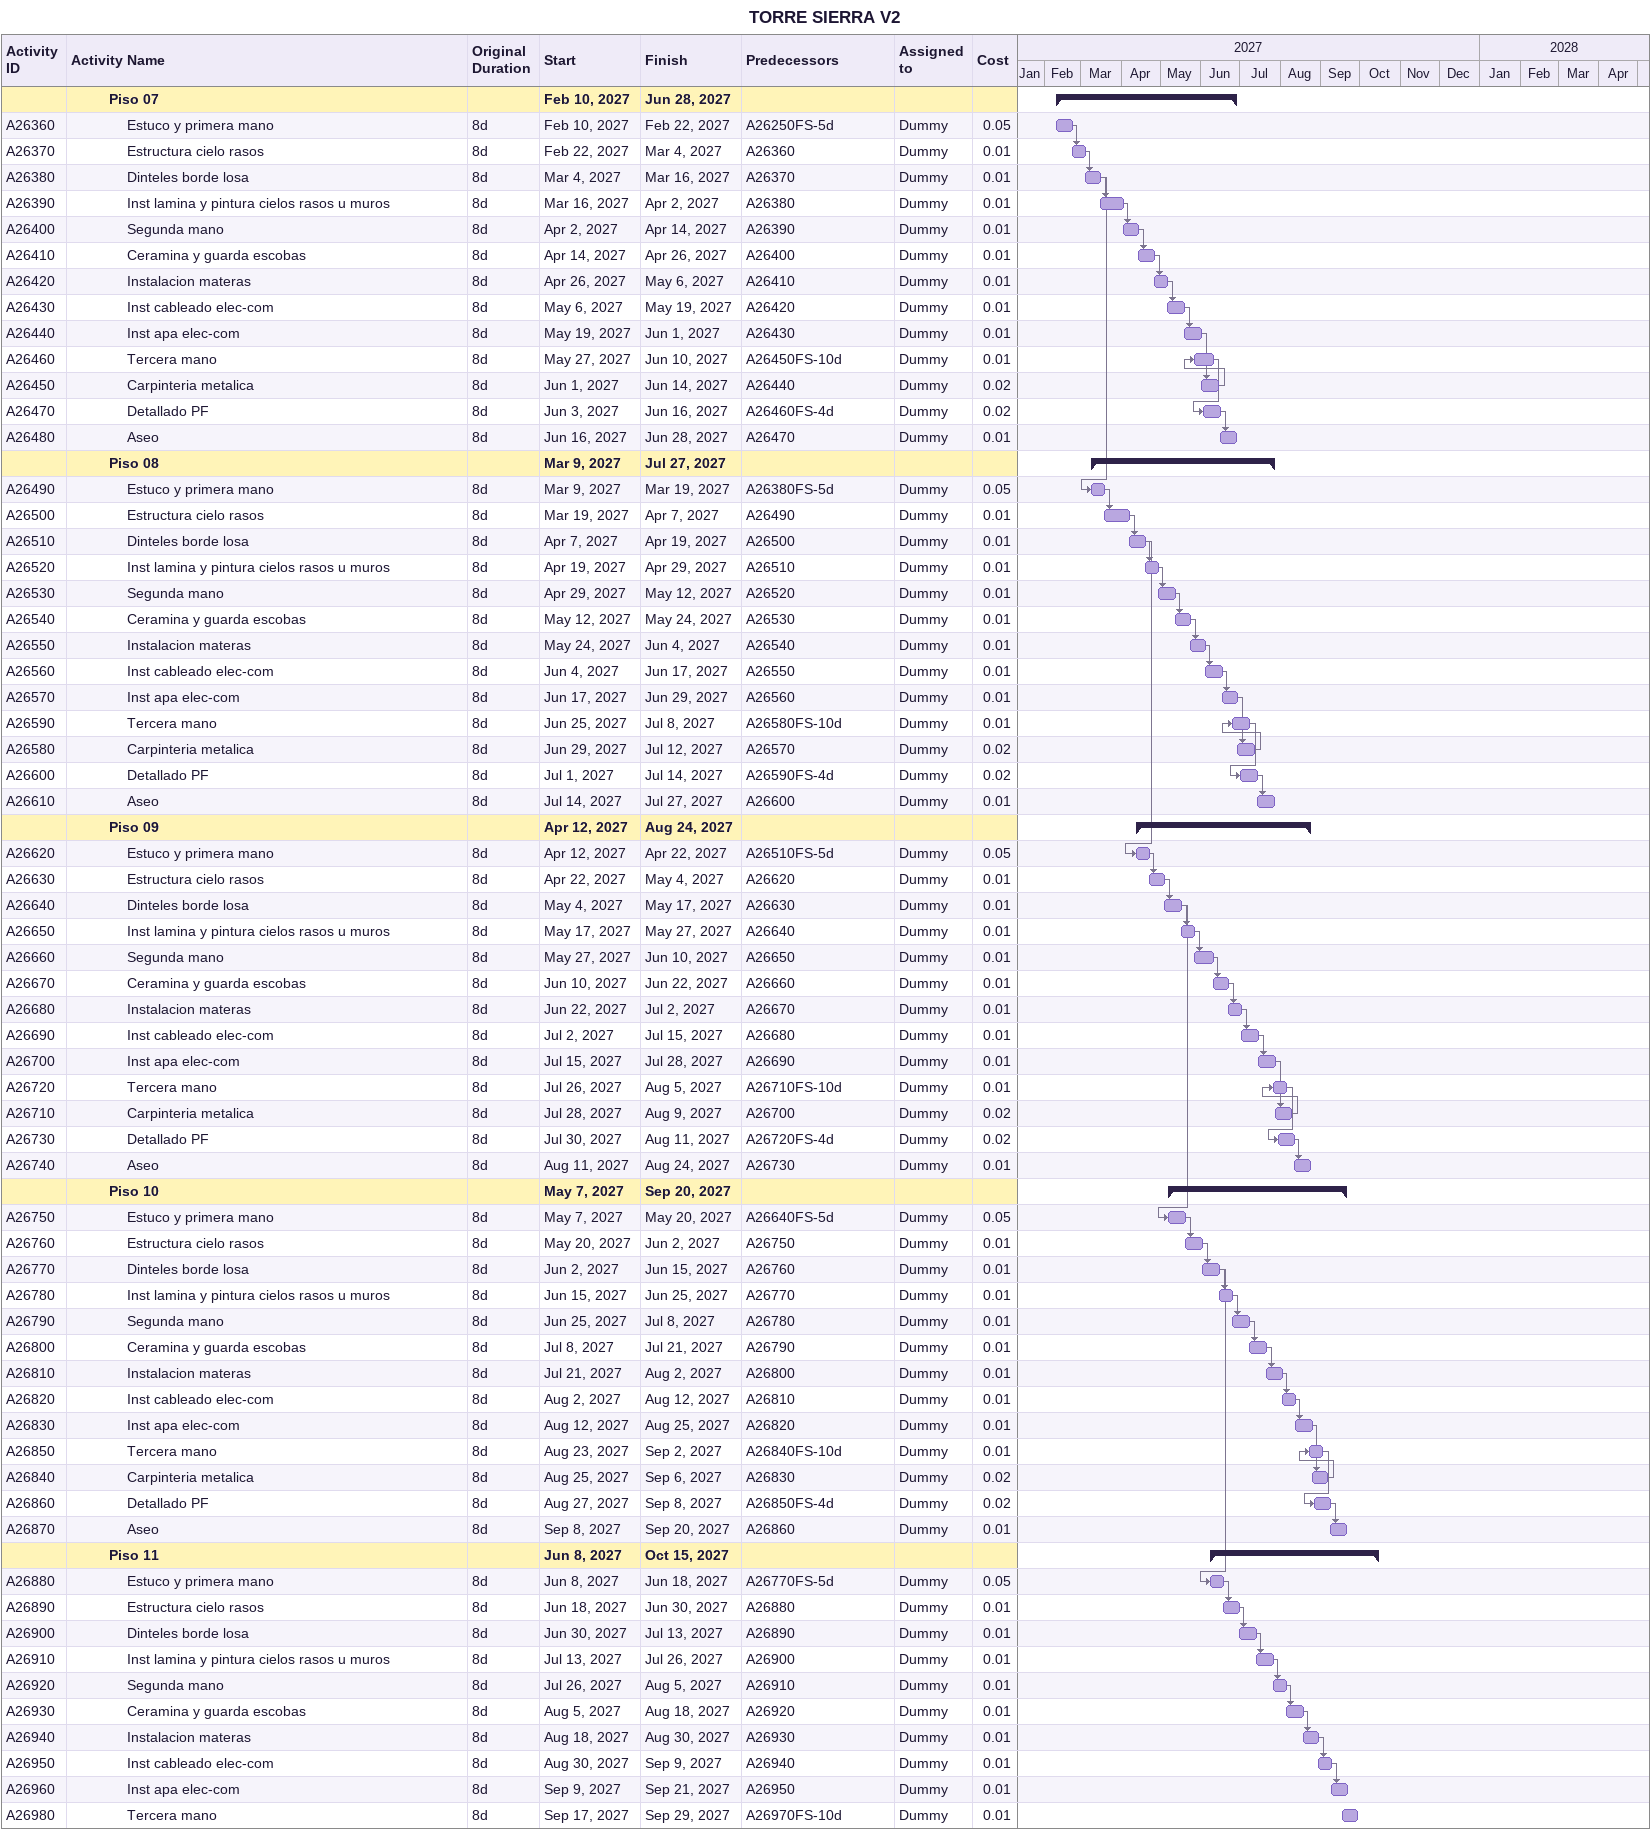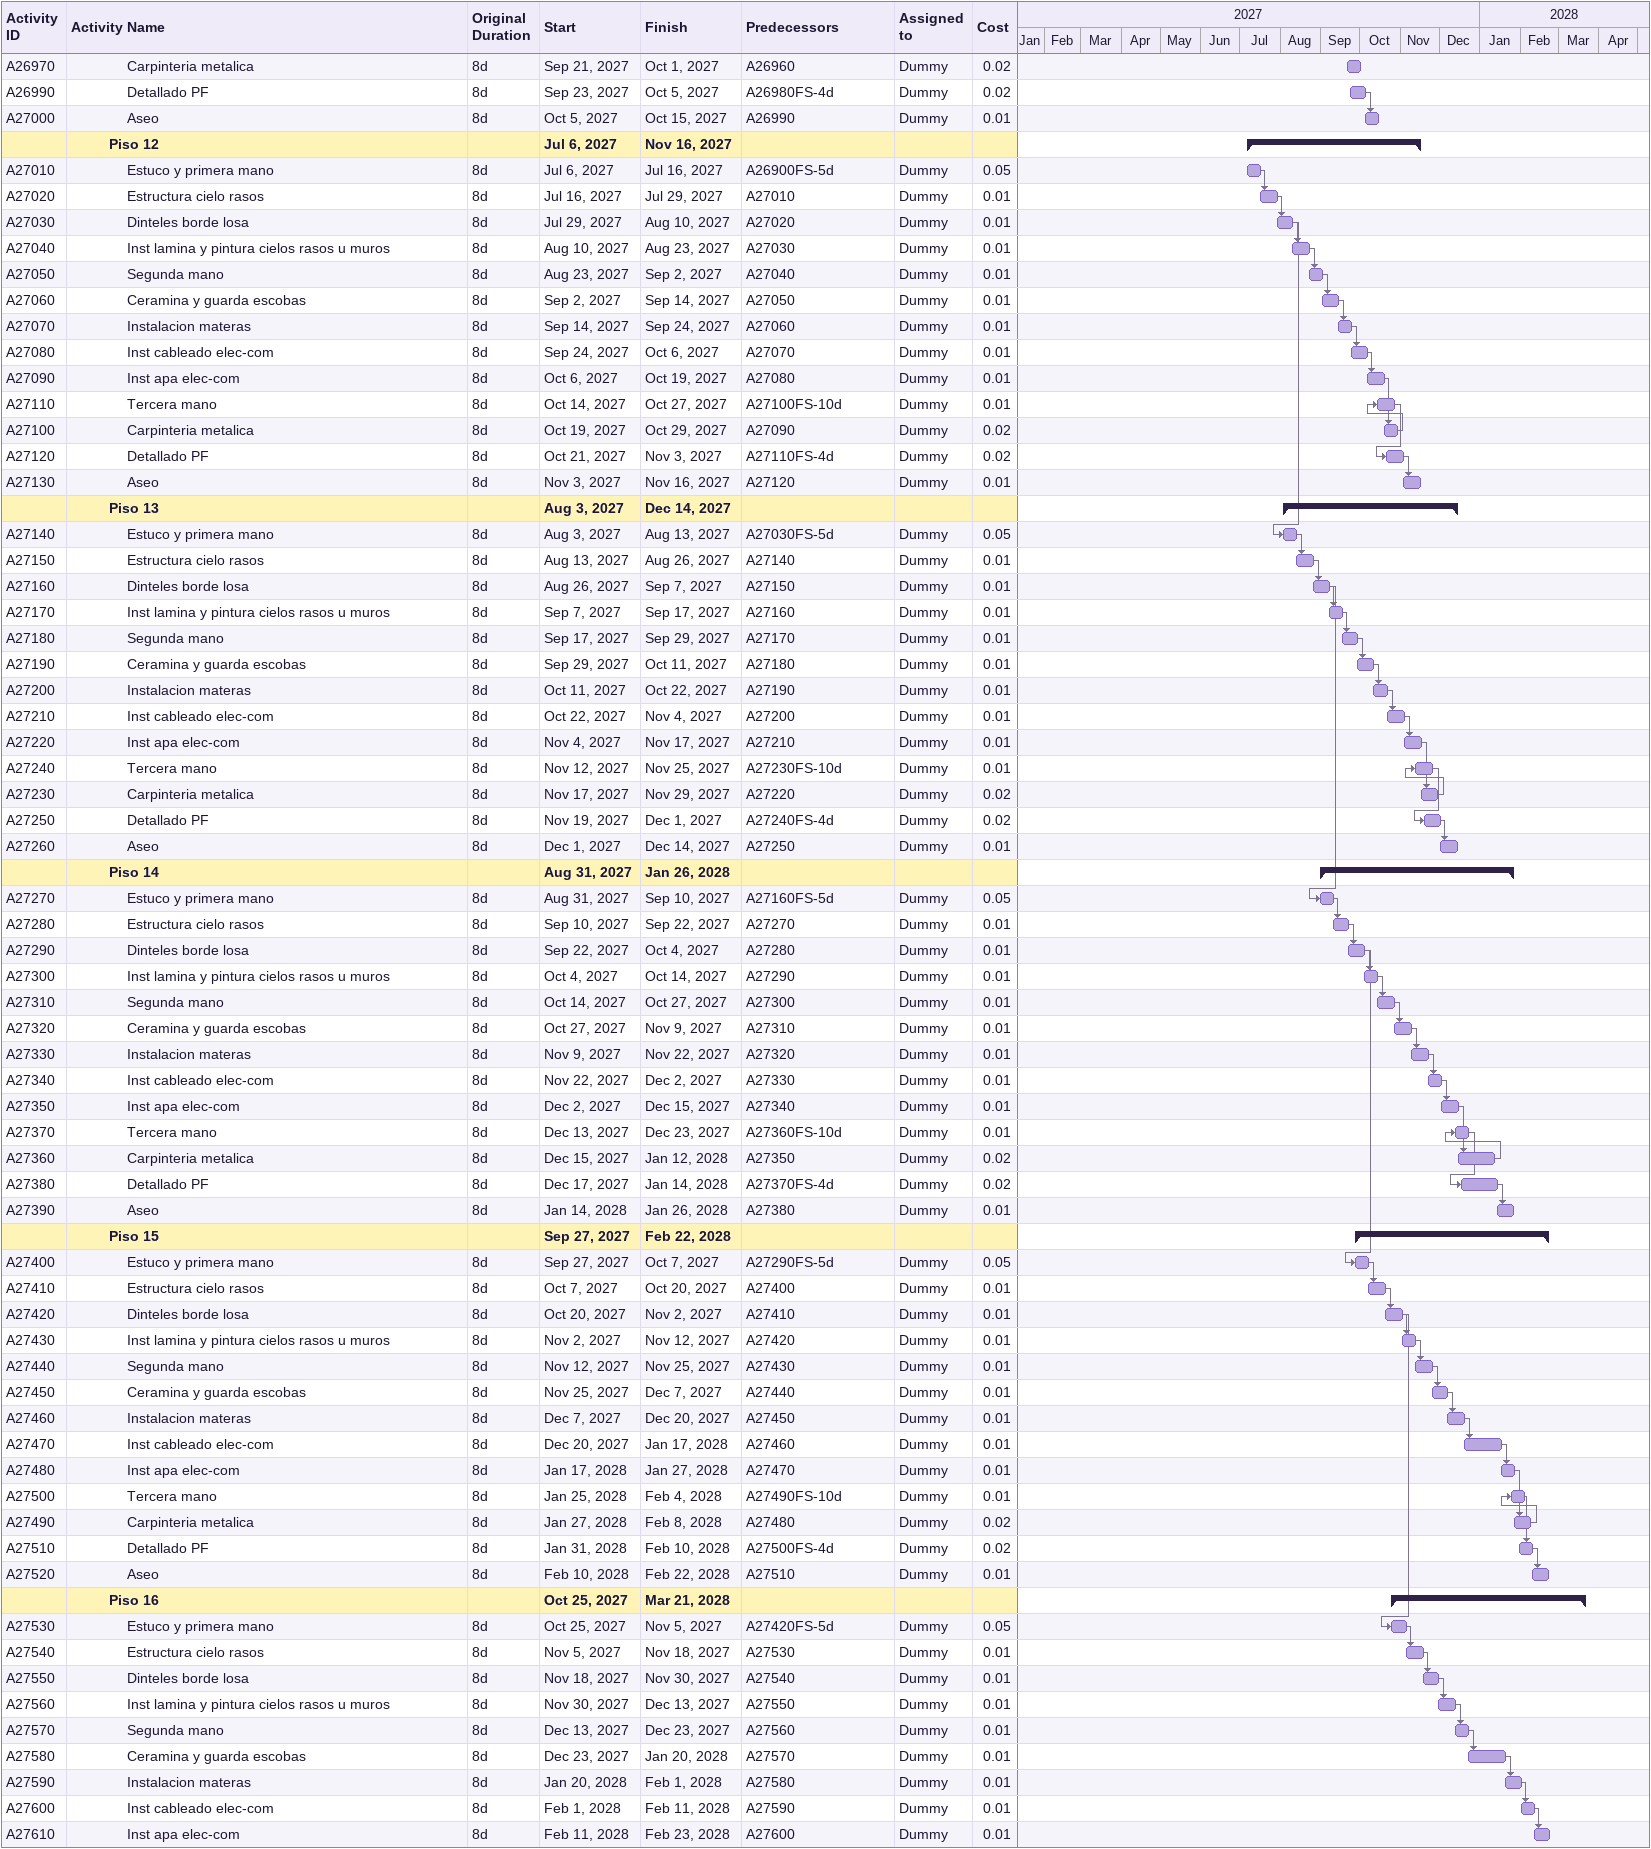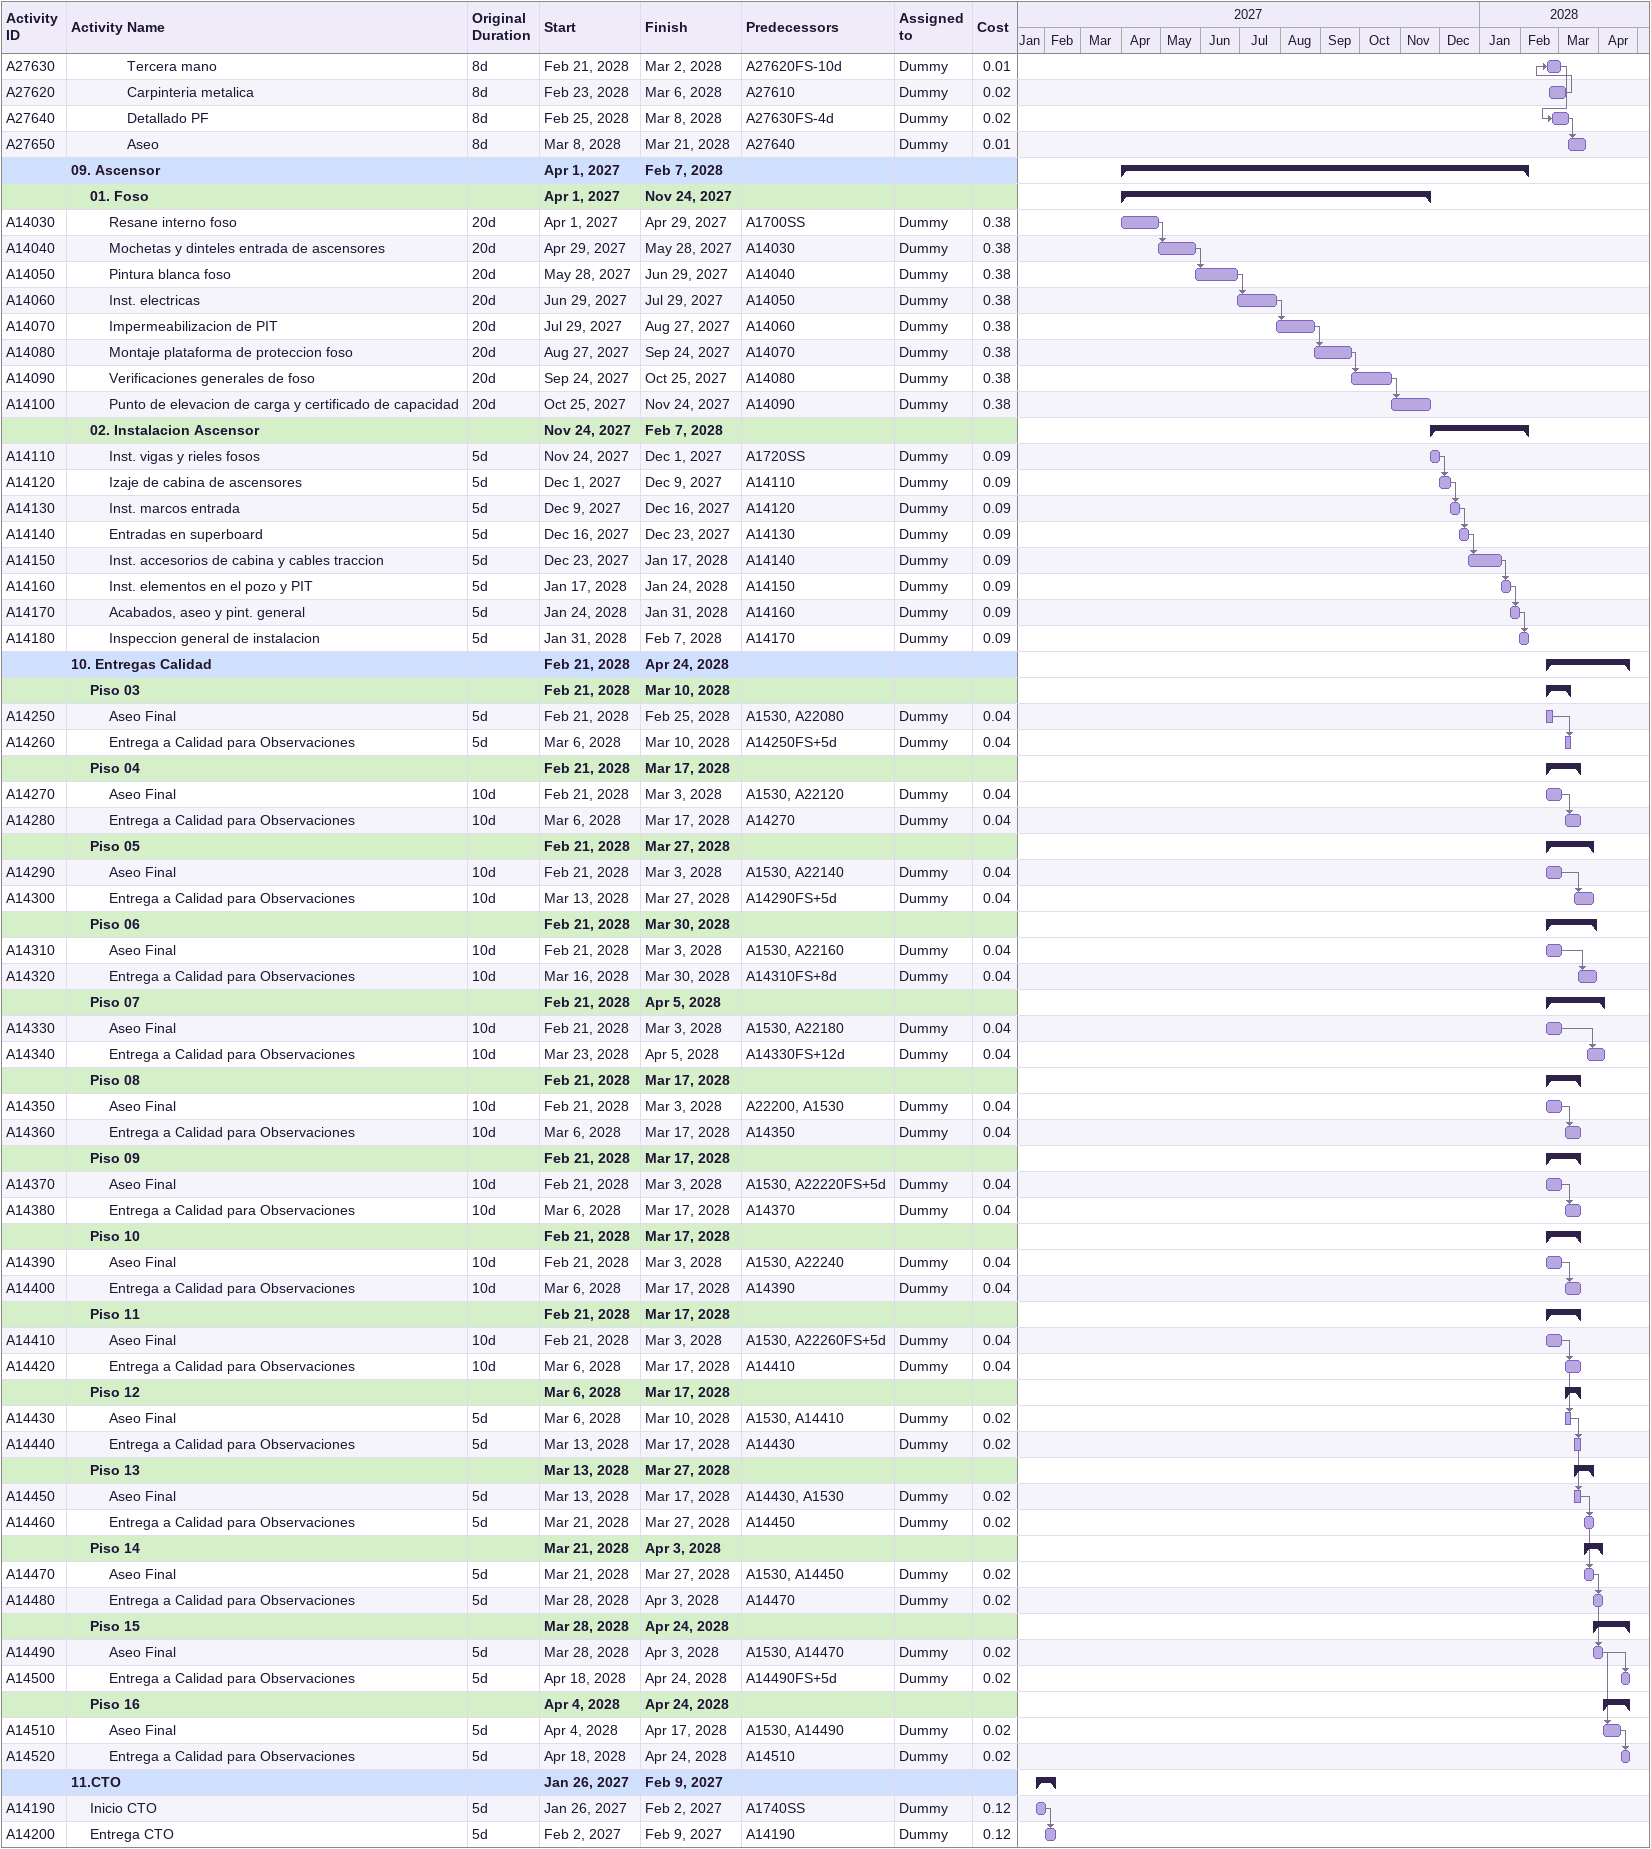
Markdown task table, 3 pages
TORRE SIERRA V2

| ID | Level | Task | Original duration | Start | Finish | Predecessors | Resources | Cost |
|---|---|---|---|---|---|---|---|---|
|  | 3 | **Piso 07** |  | 2027-02-10 | 2027-06-28 |  |  |  |
| A26360 | 4 | Estuco y primera mano | 8d | 2027-02-10 | 2027-02-22 | A26250FS-5d | Dummy | 0.05 |
| A26370 | 4 | Estructura cielo rasos | 8d | 2027-02-22 | 2027-03-04 | A26360 | Dummy | 0.01 |
| A26380 | 4 | Dinteles borde losa | 8d | 2027-03-04 | 2027-03-16 | A26370 | Dummy | 0.01 |
| A26390 | 4 | Inst lamina y pintura cielos rasos u muros | 8d | 2027-03-16 | 2027-04-02 | A26380 | Dummy | 0.01 |
| A26400 | 4 | Segunda mano | 8d | 2027-04-02 | 2027-04-14 | A26390 | Dummy | 0.01 |
| A26410 | 4 | Ceramina y guarda escobas | 8d | 2027-04-14 | 2027-04-26 | A26400 | Dummy | 0.01 |
| A26420 | 4 | Instalacion materas | 8d | 2027-04-26 | 2027-05-06 | A26410 | Dummy | 0.01 |
| A26430 | 4 | Inst cableado elec-com | 8d | 2027-05-06 | 2027-05-19 | A26420 | Dummy | 0.01 |
| A26440 | 4 | Inst apa elec-com | 8d | 2027-05-19 | 2027-06-01 | A26430 | Dummy | 0.01 |
| A26460 | 4 | Tercera mano | 8d | 2027-05-27 | 2027-06-10 | A26450FS-10d | Dummy | 0.01 |
| A26450 | 4 | Carpinteria metalica | 8d | 2027-06-01 | 2027-06-14 | A26440 | Dummy | 0.02 |
| A26470 | 4 | Detallado PF | 8d | 2027-06-03 | 2027-06-16 | A26460FS-4d | Dummy | 0.02 |
| A26480 | 4 | Aseo | 8d | 2027-06-16 | 2027-06-28 | A26470 | Dummy | 0.01 |
|  | 3 | **Piso 08** |  | 2027-03-09 | 2027-07-27 |  |  |  |
| A26490 | 4 | Estuco y primera mano | 8d | 2027-03-09 | 2027-03-19 | A26380FS-5d | Dummy | 0.05 |
| A26500 | 4 | Estructura cielo rasos | 8d | 2027-03-19 | 2027-04-07 | A26490 | Dummy | 0.01 |
| A26510 | 4 | Dinteles borde losa | 8d | 2027-04-07 | 2027-04-19 | A26500 | Dummy | 0.01 |
| A26520 | 4 | Inst lamina y pintura cielos rasos u muros | 8d | 2027-04-19 | 2027-04-29 | A26510 | Dummy | 0.01 |
| A26530 | 4 | Segunda mano | 8d | 2027-04-29 | 2027-05-12 | A26520 | Dummy | 0.01 |
| A26540 | 4 | Ceramina y guarda escobas | 8d | 2027-05-12 | 2027-05-24 | A26530 | Dummy | 0.01 |
| A26550 | 4 | Instalacion materas | 8d | 2027-05-24 | 2027-06-04 | A26540 | Dummy | 0.01 |
| A26560 | 4 | Inst cableado elec-com | 8d | 2027-06-04 | 2027-06-17 | A26550 | Dummy | 0.01 |
| A26570 | 4 | Inst apa elec-com | 8d | 2027-06-17 | 2027-06-29 | A26560 | Dummy | 0.01 |
| A26590 | 4 | Tercera mano | 8d | 2027-06-25 | 2027-07-08 | A26580FS-10d | Dummy | 0.01 |
| A26580 | 4 | Carpinteria metalica | 8d | 2027-06-29 | 2027-07-12 | A26570 | Dummy | 0.02 |
| A26600 | 4 | Detallado PF | 8d | 2027-07-01 | 2027-07-14 | A26590FS-4d | Dummy | 0.02 |
| A26610 | 4 | Aseo | 8d | 2027-07-14 | 2027-07-27 | A26600 | Dummy | 0.01 |
|  | 3 | **Piso 09** |  | 2027-04-12 | 2027-08-24 |  |  |  |
| A26620 | 4 | Estuco y primera mano | 8d | 2027-04-12 | 2027-04-22 | A26510FS-5d | Dummy | 0.05 |
| A26630 | 4 | Estructura cielo rasos | 8d | 2027-04-22 | 2027-05-04 | A26620 | Dummy | 0.01 |
| A26640 | 4 | Dinteles borde losa | 8d | 2027-05-04 | 2027-05-17 | A26630 | Dummy | 0.01 |
| A26650 | 4 | Inst lamina y pintura cielos rasos u muros | 8d | 2027-05-17 | 2027-05-27 | A26640 | Dummy | 0.01 |
| A26660 | 4 | Segunda mano | 8d | 2027-05-27 | 2027-06-10 | A26650 | Dummy | 0.01 |
| A26670 | 4 | Ceramina y guarda escobas | 8d | 2027-06-10 | 2027-06-22 | A26660 | Dummy | 0.01 |
| A26680 | 4 | Instalacion materas | 8d | 2027-06-22 | 2027-07-02 | A26670 | Dummy | 0.01 |
| A26690 | 4 | Inst cableado elec-com | 8d | 2027-07-02 | 2027-07-15 | A26680 | Dummy | 0.01 |
| A26700 | 4 | Inst apa elec-com | 8d | 2027-07-15 | 2027-07-28 | A26690 | Dummy | 0.01 |
| A26720 | 4 | Tercera mano | 8d | 2027-07-26 | 2027-08-05 | A26710FS-10d | Dummy | 0.01 |
| A26710 | 4 | Carpinteria metalica | 8d | 2027-07-28 | 2027-08-09 | A26700 | Dummy | 0.02 |
| A26730 | 4 | Detallado PF | 8d | 2027-07-30 | 2027-08-11 | A26720FS-4d | Dummy | 0.02 |
| A26740 | 4 | Aseo | 8d | 2027-08-11 | 2027-08-24 | A26730 | Dummy | 0.01 |
|  | 3 | **Piso 10** |  | 2027-05-07 | 2027-09-20 |  |  |  |
| A26750 | 4 | Estuco y primera mano | 8d | 2027-05-07 | 2027-05-20 | A26640FS-5d | Dummy | 0.05 |
| A26760 | 4 | Estructura cielo rasos | 8d | 2027-05-20 | 2027-06-02 | A26750 | Dummy | 0.01 |
| A26770 | 4 | Dinteles borde losa | 8d | 2027-06-02 | 2027-06-15 | A26760 | Dummy | 0.01 |
| A26780 | 4 | Inst lamina y pintura cielos rasos u muros | 8d | 2027-06-15 | 2027-06-25 | A26770 | Dummy | 0.01 |
| A26790 | 4 | Segunda mano | 8d | 2027-06-25 | 2027-07-08 | A26780 | Dummy | 0.01 |
| A26800 | 4 | Ceramina y guarda escobas | 8d | 2027-07-08 | 2027-07-21 | A26790 | Dummy | 0.01 |
| A26810 | 4 | Instalacion materas | 8d | 2027-07-21 | 2027-08-02 | A26800 | Dummy | 0.01 |
| A26820 | 4 | Inst cableado elec-com | 8d | 2027-08-02 | 2027-08-12 | A26810 | Dummy | 0.01 |
| A26830 | 4 | Inst apa elec-com | 8d | 2027-08-12 | 2027-08-25 | A26820 | Dummy | 0.01 |
| A26850 | 4 | Tercera mano | 8d | 2027-08-23 | 2027-09-02 | A26840FS-10d | Dummy | 0.01 |
| A26840 | 4 | Carpinteria metalica | 8d | 2027-08-25 | 2027-09-06 | A26830 | Dummy | 0.02 |
| A26860 | 4 | Detallado PF | 8d | 2027-08-27 | 2027-09-08 | A26850FS-4d | Dummy | 0.02 |
| A26870 | 4 | Aseo | 8d | 2027-09-08 | 2027-09-20 | A26860 | Dummy | 0.01 |
|  | 3 | **Piso 11** |  | 2027-06-08 | 2027-10-15 |  |  |  |
| A26880 | 4 | Estuco y primera mano | 8d | 2027-06-08 | 2027-06-18 | A26770FS-5d | Dummy | 0.05 |
| A26890 | 4 | Estructura cielo rasos | 8d | 2027-06-18 | 2027-06-30 | A26880 | Dummy | 0.01 |
| A26900 | 4 | Dinteles borde losa | 8d | 2027-06-30 | 2027-07-13 | A26890 | Dummy | 0.01 |
| A26910 | 4 | Inst lamina y pintura cielos rasos u muros | 8d | 2027-07-13 | 2027-07-26 | A26900 | Dummy | 0.01 |
| A26920 | 4 | Segunda mano | 8d | 2027-07-26 | 2027-08-05 | A26910 | Dummy | 0.01 |
| A26930 | 4 | Ceramina y guarda escobas | 8d | 2027-08-05 | 2027-08-18 | A26920 | Dummy | 0.01 |
| A26940 | 4 | Instalacion materas | 8d | 2027-08-18 | 2027-08-30 | A26930 | Dummy | 0.01 |
| A26950 | 4 | Inst cableado elec-com | 8d | 2027-08-30 | 2027-09-09 | A26940 | Dummy | 0.01 |
| A26960 | 4 | Inst apa elec-com | 8d | 2027-09-09 | 2027-09-21 | A26950 | Dummy | 0.01 |
| A26980 | 4 | Tercera mano | 8d | 2027-09-17 | 2027-09-29 | A26970FS-10d | Dummy | 0.01 |
| A26970 | 4 | Carpinteria metalica | 8d | 2027-09-21 | 2027-10-01 | A26960 | Dummy | 0.02 |
| A26990 | 4 | Detallado PF | 8d | 2027-09-23 | 2027-10-05 | A26980FS-4d | Dummy | 0.02 |
| A27000 | 4 | Aseo | 8d | 2027-10-05 | 2027-10-15 | A26990 | Dummy | 0.01 |
|  | 3 | **Piso 12** |  | 2027-07-06 | 2027-11-16 |  |  |  |
| A27010 | 4 | Estuco y primera mano | 8d | 2027-07-06 | 2027-07-16 | A26900FS-5d | Dummy | 0.05 |
| A27020 | 4 | Estructura cielo rasos | 8d | 2027-07-16 | 2027-07-29 | A27010 | Dummy | 0.01 |
| A27030 | 4 | Dinteles borde losa | 8d | 2027-07-29 | 2027-08-10 | A27020 | Dummy | 0.01 |
| A27040 | 4 | Inst lamina y pintura cielos rasos u muros | 8d | 2027-08-10 | 2027-08-23 | A27030 | Dummy | 0.01 |
| A27050 | 4 | Segunda mano | 8d | 2027-08-23 | 2027-09-02 | A27040 | Dummy | 0.01 |
| A27060 | 4 | Ceramina y guarda escobas | 8d | 2027-09-02 | 2027-09-14 | A27050 | Dummy | 0.01 |
| A27070 | 4 | Instalacion materas | 8d | 2027-09-14 | 2027-09-24 | A27060 | Dummy | 0.01 |
| A27080 | 4 | Inst cableado elec-com | 8d | 2027-09-24 | 2027-10-06 | A27070 | Dummy | 0.01 |
| A27090 | 4 | Inst apa elec-com | 8d | 2027-10-06 | 2027-10-19 | A27080 | Dummy | 0.01 |
| A27110 | 4 | Tercera mano | 8d | 2027-10-14 | 2027-10-27 | A27100FS-10d | Dummy | 0.01 |
| A27100 | 4 | Carpinteria metalica | 8d | 2027-10-19 | 2027-10-29 | A27090 | Dummy | 0.02 |
| A27120 | 4 | Detallado PF | 8d | 2027-10-21 | 2027-11-03 | A27110FS-4d | Dummy | 0.02 |
| A27130 | 4 | Aseo | 8d | 2027-11-03 | 2027-11-16 | A27120 | Dummy | 0.01 |
|  | 3 | **Piso 13** |  | 2027-08-03 | 2027-12-14 |  |  |  |
| A27140 | 4 | Estuco y primera mano | 8d | 2027-08-03 | 2027-08-13 | A27030FS-5d | Dummy | 0.05 |
| A27150 | 4 | Estructura cielo rasos | 8d | 2027-08-13 | 2027-08-26 | A27140 | Dummy | 0.01 |
| A27160 | 4 | Dinteles borde losa | 8d | 2027-08-26 | 2027-09-07 | A27150 | Dummy | 0.01 |
| A27170 | 4 | Inst lamina y pintura cielos rasos u muros | 8d | 2027-09-07 | 2027-09-17 | A27160 | Dummy | 0.01 |
| A27180 | 4 | Segunda mano | 8d | 2027-09-17 | 2027-09-29 | A27170 | Dummy | 0.01 |
| A27190 | 4 | Ceramina y guarda escobas | 8d | 2027-09-29 | 2027-10-11 | A27180 | Dummy | 0.01 |
| A27200 | 4 | Instalacion materas | 8d | 2027-10-11 | 2027-10-22 | A27190 | Dummy | 0.01 |
| A27210 | 4 | Inst cableado elec-com | 8d | 2027-10-22 | 2027-11-04 | A27200 | Dummy | 0.01 |
| A27220 | 4 | Inst apa elec-com | 8d | 2027-11-04 | 2027-11-17 | A27210 | Dummy | 0.01 |
| A27240 | 4 | Tercera mano | 8d | 2027-11-12 | 2027-11-25 | A27230FS-10d | Dummy | 0.01 |
| A27230 | 4 | Carpinteria metalica | 8d | 2027-11-17 | 2027-11-29 | A27220 | Dummy | 0.02 |
| A27250 | 4 | Detallado PF | 8d | 2027-11-19 | 2027-12-01 | A27240FS-4d | Dummy | 0.02 |
| A27260 | 4 | Aseo | 8d | 2027-12-01 | 2027-12-14 | A27250 | Dummy | 0.01 |
|  | 3 | **Piso 14** |  | 2027-08-31 | 2028-01-26 |  |  |  |
| A27270 | 4 | Estuco y primera mano | 8d | 2027-08-31 | 2027-09-10 | A27160FS-5d | Dummy | 0.05 |
| A27280 | 4 | Estructura cielo rasos | 8d | 2027-09-10 | 2027-09-22 | A27270 | Dummy | 0.01 |
| A27290 | 4 | Dinteles borde losa | 8d | 2027-09-22 | 2027-10-04 | A27280 | Dummy | 0.01 |
| A27300 | 4 | Inst lamina y pintura cielos rasos u muros | 8d | 2027-10-04 | 2027-10-14 | A27290 | Dummy | 0.01 |
| A27310 | 4 | Segunda mano | 8d | 2027-10-14 | 2027-10-27 | A27300 | Dummy | 0.01 |
| A27320 | 4 | Ceramina y guarda escobas | 8d | 2027-10-27 | 2027-11-09 | A27310 | Dummy | 0.01 |
| A27330 | 4 | Instalacion materas | 8d | 2027-11-09 | 2027-11-22 | A27320 | Dummy | 0.01 |
| A27340 | 4 | Inst cableado elec-com | 8d | 2027-11-22 | 2027-12-02 | A27330 | Dummy | 0.01 |
| A27350 | 4 | Inst apa elec-com | 8d | 2027-12-02 | 2027-12-15 | A27340 | Dummy | 0.01 |
| A27370 | 4 | Tercera mano | 8d | 2027-12-13 | 2027-12-23 | A27360FS-10d | Dummy | 0.01 |
| A27360 | 4 | Carpinteria metalica | 8d | 2027-12-15 | 2028-01-12 | A27350 | Dummy | 0.02 |
| A27380 | 4 | Detallado PF | 8d | 2027-12-17 | 2028-01-14 | A27370FS-4d | Dummy | 0.02 |
| A27390 | 4 | Aseo | 8d | 2028-01-14 | 2028-01-26 | A27380 | Dummy | 0.01 |
|  | 3 | **Piso 15** |  | 2027-09-27 | 2028-02-22 |  |  |  |
| A27400 | 4 | Estuco y primera mano | 8d | 2027-09-27 | 2027-10-07 | A27290FS-5d | Dummy | 0.05 |
| A27410 | 4 | Estructura cielo rasos | 8d | 2027-10-07 | 2027-10-20 | A27400 | Dummy | 0.01 |
| A27420 | 4 | Dinteles borde losa | 8d | 2027-10-20 | 2027-11-02 | A27410 | Dummy | 0.01 |
| A27430 | 4 | Inst lamina y pintura cielos rasos u muros | 8d | 2027-11-02 | 2027-11-12 | A27420 | Dummy | 0.01 |
| A27440 | 4 | Segunda mano | 8d | 2027-11-12 | 2027-11-25 | A27430 | Dummy | 0.01 |
| A27450 | 4 | Ceramina y guarda escobas | 8d | 2027-11-25 | 2027-12-07 | A27440 | Dummy | 0.01 |
| A27460 | 4 | Instalacion materas | 8d | 2027-12-07 | 2027-12-20 | A27450 | Dummy | 0.01 |
| A27470 | 4 | Inst cableado elec-com | 8d | 2027-12-20 | 2028-01-17 | A27460 | Dummy | 0.01 |
| A27480 | 4 | Inst apa elec-com | 8d | 2028-01-17 | 2028-01-27 | A27470 | Dummy | 0.01 |
| A27500 | 4 | Tercera mano | 8d | 2028-01-25 | 2028-02-04 | A27490FS-10d | Dummy | 0.01 |
| A27490 | 4 | Carpinteria metalica | 8d | 2028-01-27 | 2028-02-08 | A27480 | Dummy | 0.02 |
| A27510 | 4 | Detallado PF | 8d | 2028-01-31 | 2028-02-10 | A27500FS-4d | Dummy | 0.02 |
| A27520 | 4 | Aseo | 8d | 2028-02-10 | 2028-02-22 | A27510 | Dummy | 0.01 |
|  | 3 | **Piso 16** |  | 2027-10-25 | 2028-03-21 |  |  |  |
| A27530 | 4 | Estuco y primera mano | 8d | 2027-10-25 | 2027-11-05 | A27420FS-5d | Dummy | 0.05 |
| A27540 | 4 | Estructura cielo rasos | 8d | 2027-11-05 | 2027-11-18 | A27530 | Dummy | 0.01 |
| A27550 | 4 | Dinteles borde losa | 8d | 2027-11-18 | 2027-11-30 | A27540 | Dummy | 0.01 |
| A27560 | 4 | Inst lamina y pintura cielos rasos u muros | 8d | 2027-11-30 | 2027-12-13 | A27550 | Dummy | 0.01 |
| A27570 | 4 | Segunda mano | 8d | 2027-12-13 | 2027-12-23 | A27560 | Dummy | 0.01 |
| A27580 | 4 | Ceramina y guarda escobas | 8d | 2027-12-23 | 2028-01-20 | A27570 | Dummy | 0.01 |
| A27590 | 4 | Instalacion materas | 8d | 2028-01-20 | 2028-02-01 | A27580 | Dummy | 0.01 |
| A27600 | 4 | Inst cableado elec-com | 8d | 2028-02-01 | 2028-02-11 | A27590 | Dummy | 0.01 |
| A27610 | 4 | Inst apa elec-com | 8d | 2028-02-11 | 2028-02-23 | A27600 | Dummy | 0.01 |
| A27630 | 4 | Tercera mano | 8d | 2028-02-21 | 2028-03-02 | A27620FS-10d | Dummy | 0.01 |
| A27620 | 4 | Carpinteria metalica | 8d | 2028-02-23 | 2028-03-06 | A27610 | Dummy | 0.02 |
| A27640 | 4 | Detallado PF | 8d | 2028-02-25 | 2028-03-08 | A27630FS-4d | Dummy | 0.02 |
| A27650 | 4 | Aseo | 8d | 2028-03-08 | 2028-03-21 | A27640 | Dummy | 0.01 |
|  | 1 | **09. Ascensor** |  | 2027-04-01 | 2028-02-07 |  |  |  |
|  | 2 | **01. Foso** |  | 2027-04-01 | 2027-11-24 |  |  |  |
| A14030 | 3 | Resane interno foso | 20d | 2027-04-01 | 2027-04-29 | A1700SS | Dummy | 0.38 |
| A14040 | 3 | Mochetas y dinteles entrada de ascensores | 20d | 2027-04-29 | 2027-05-28 | A14030 | Dummy | 0.38 |
| A14050 | 3 | Pintura blanca foso | 20d | 2027-05-28 | 2027-06-29 | A14040 | Dummy | 0.38 |
| A14060 | 3 | Inst. electricas | 20d | 2027-06-29 | 2027-07-29 | A14050 | Dummy | 0.38 |
| A14070 | 3 | Impermeabilizacion de PIT | 20d | 2027-07-29 | 2027-08-27 | A14060 | Dummy | 0.38 |
| A14080 | 3 | Montaje plataforma de proteccion foso | 20d | 2027-08-27 | 2027-09-24 | A14070 | Dummy | 0.38 |
| A14090 | 3 | Verificaciones generales de foso | 20d | 2027-09-24 | 2027-10-25 | A14080 | Dummy | 0.38 |
| A14100 | 3 | Punto de elevacion de carga y certificado de capacidad | 20d | 2027-10-25 | 2027-11-24 | A14090 | Dummy | 0.38 |
|  | 2 | **02. Instalacion Ascensor** |  | 2027-11-24 | 2028-02-07 |  |  |  |
| A14110 | 3 | Inst. vigas y rieles fosos | 5d | 2027-11-24 | 2027-12-01 | A1720SS | Dummy | 0.09 |
| A14120 | 3 | Izaje de cabina de ascensores | 5d | 2027-12-01 | 2027-12-09 | A14110 | Dummy | 0.09 |
| A14130 | 3 | Inst. marcos entrada | 5d | 2027-12-09 | 2027-12-16 | A14120 | Dummy | 0.09 |
| A14140 | 3 | Entradas en superboard | 5d | 2027-12-16 | 2027-12-23 | A14130 | Dummy | 0.09 |
| A14150 | 3 | Inst. accesorios de cabina y cables traccion | 5d | 2027-12-23 | 2028-01-17 | A14140 | Dummy | 0.09 |
| A14160 | 3 | Inst. elementos en el pozo y PIT | 5d | 2028-01-17 | 2028-01-24 | A14150 | Dummy | 0.09 |
| A14170 | 3 | Acabados, aseo y pint. general | 5d | 2028-01-24 | 2028-01-31 | A14160 | Dummy | 0.09 |
| A14180 | 3 | Inspeccion general de instalacion | 5d | 2028-01-31 | 2028-02-07 | A14170 | Dummy | 0.09 |
|  | 1 | **10. Entregas Calidad** |  | 2028-02-21 | 2028-04-24 |  |  |  |
|  | 2 | **Piso 03** |  | 2028-02-21 | 2028-03-10 |  |  |  |
| A14250 | 3 | Aseo Final | 5d | 2028-02-21 | 2028-02-25 | A1530, A22080 | Dummy | 0.04 |
| A14260 | 3 | Entrega a Calidad para Observaciones | 5d | 2028-03-06 | 2028-03-10 | A14250FS+5d | Dummy | 0.04 |
|  | 2 | **Piso 04** |  | 2028-02-21 | 2028-03-17 |  |  |  |
| A14270 | 3 | Aseo Final | 10d | 2028-02-21 | 2028-03-03 | A1530, A22120 | Dummy | 0.04 |
| A14280 | 3 | Entrega a Calidad para Observaciones | 10d | 2028-03-06 | 2028-03-17 | A14270 | Dummy | 0.04 |
|  | 2 | **Piso 05** |  | 2028-02-21 | 2028-03-27 |  |  |  |
| A14290 | 3 | Aseo Final | 10d | 2028-02-21 | 2028-03-03 | A1530, A22140 | Dummy | 0.04 |
| A14300 | 3 | Entrega a Calidad para Observaciones | 10d | 2028-03-13 | 2028-03-27 | A14290FS+5d | Dummy | 0.04 |
|  | 2 | **Piso 06** |  | 2028-02-21 | 2028-03-30 |  |  |  |
| A14310 | 3 | Aseo Final | 10d | 2028-02-21 | 2028-03-03 | A1530, A22160 | Dummy | 0.04 |
| A14320 | 3 | Entrega a Calidad para Observaciones | 10d | 2028-03-16 | 2028-03-30 | A14310FS+8d | Dummy | 0.04 |
|  | 2 | **Piso 07** |  | 2028-02-21 | 2028-04-05 |  |  |  |
| A14330 | 3 | Aseo Final | 10d | 2028-02-21 | 2028-03-03 | A1530, A22180 | Dummy | 0.04 |
| A14340 | 3 | Entrega a Calidad para Observaciones | 10d | 2028-03-23 | 2028-04-05 | A14330FS+12d | Dummy | 0.04 |
|  | 2 | **Piso 08** |  | 2028-02-21 | 2028-03-17 |  |  |  |
| A14350 | 3 | Aseo Final | 10d | 2028-02-21 | 2028-03-03 | A22200, A1530 | Dummy | 0.04 |
| A14360 | 3 | Entrega a Calidad para Observaciones | 10d | 2028-03-06 | 2028-03-17 | A14350 | Dummy | 0.04 |
|  | 2 | **Piso 09** |  | 2028-02-21 | 2028-03-17 |  |  |  |
| A14370 | 3 | Aseo Final | 10d | 2028-02-21 | 2028-03-03 | A1530, A22220FS+5d | Dummy | 0.04 |
| A14380 | 3 | Entrega a Calidad para Observaciones | 10d | 2028-03-06 | 2028-03-17 | A14370 | Dummy | 0.04 |
|  | 2 | **Piso 10** |  | 2028-02-21 | 2028-03-17 |  |  |  |
| A14390 | 3 | Aseo Final | 10d | 2028-02-21 | 2028-03-03 | A1530, A22240 | Dummy | 0.04 |
| A14400 | 3 | Entrega a Calidad para Observaciones | 10d | 2028-03-06 | 2028-03-17 | A14390 | Dummy | 0.04 |
|  | 2 | **Piso 11** |  | 2028-02-21 | 2028-03-17 |  |  |  |
| A14410 | 3 | Aseo Final | 10d | 2028-02-21 | 2028-03-03 | A1530, A22260FS+5d | Dummy | 0.04 |
| A14420 | 3 | Entrega a Calidad para Observaciones | 10d | 2028-03-06 | 2028-03-17 | A14410 | Dummy | 0.04 |
|  | 2 | **Piso 12** |  | 2028-03-06 | 2028-03-17 |  |  |  |
| A14430 | 3 | Aseo Final | 5d | 2028-03-06 | 2028-03-10 | A1530, A14410 | Dummy | 0.02 |
| A14440 | 3 | Entrega a Calidad para Observaciones | 5d | 2028-03-13 | 2028-03-17 | A14430 | Dummy | 0.02 |
|  | 2 | **Piso 13** |  | 2028-03-13 | 2028-03-27 |  |  |  |
| A14450 | 3 | Aseo Final | 5d | 2028-03-13 | 2028-03-17 | A14430, A1530 | Dummy | 0.02 |
| A14460 | 3 | Entrega a Calidad para Observaciones | 5d | 2028-03-21 | 2028-03-27 | A14450 | Dummy | 0.02 |
|  | 2 | **Piso 14** |  | 2028-03-21 | 2028-04-03 |  |  |  |
| A14470 | 3 | Aseo Final | 5d | 2028-03-21 | 2028-03-27 | A1530, A14450 | Dummy | 0.02 |
| A14480 | 3 | Entrega a Calidad para Observaciones | 5d | 2028-03-28 | 2028-04-03 | A14470 | Dummy | 0.02 |
|  | 2 | **Piso 15** |  | 2028-03-28 | 2028-04-24 |  |  |  |
| A14490 | 3 | Aseo Final | 5d | 2028-03-28 | 2028-04-03 | A1530, A14470 | Dummy | 0.02 |
| A14500 | 3 | Entrega a Calidad para Observaciones | 5d | 2028-04-18 | 2028-04-24 | A14490FS+5d | Dummy | 0.02 |
|  | 2 | **Piso 16** |  | 2028-04-04 | 2028-04-24 |  |  |  |
| A14510 | 3 | Aseo Final | 5d | 2028-04-04 | 2028-04-17 | A1530, A14490 | Dummy | 0.02 |
| A14520 | 3 | Entrega a Calidad para Observaciones | 5d | 2028-04-18 | 2028-04-24 | A14510 | Dummy | 0.02 |
|  | 1 | **11.CTO** |  | 2027-01-26 | 2027-02-09 |  |  |  |
| A14190 | 2 | Inicio CTO | 5d | 2027-01-26 | 2027-02-02 | A1740SS | Dummy | 0.12 |
| A14200 | 2 | Entrega CTO | 5d | 2027-02-02 | 2027-02-09 | A14190 | Dummy | 0.12 |
